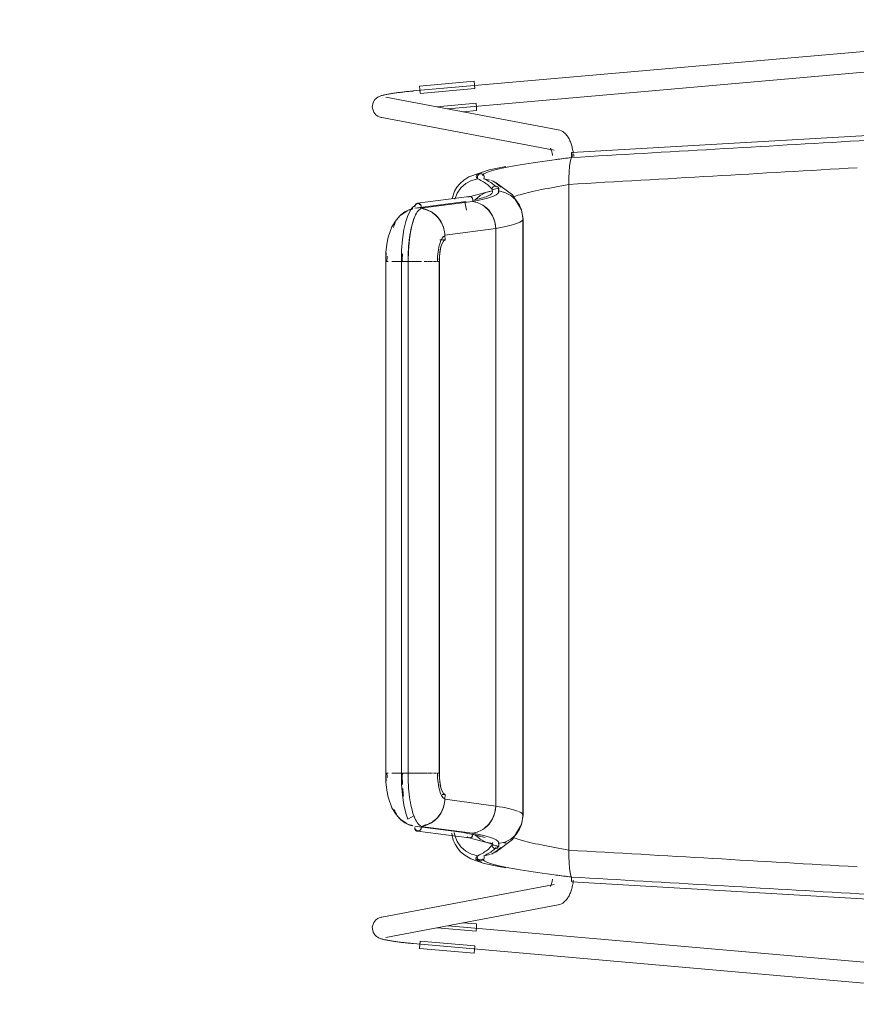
# Model space of a CAD drawing. Header units: millimetres. Extents: x 155927 to 295199, y -4084 to 97293.
# Drawn here: x 221251 to 221734, y 12021 to 12593 of the extents above; entities that cross this region are included whole.
import ezdxf

# ---------------------------------------------------------------- set-up
doc = ezdxf.new("R2010")
doc.units = ezdxf.units.MM
doc.header["$MEASUREMENT"] = 0
doc.layers.add('A-DOOR', color=4, linetype='CONTINUOUS', lineweight=9)
doc.layers.add('I-FURN', color=8, linetype='CONTINUOUS', lineweight=9)

msp = doc.modelspace()

# ---------------------------------------------------------------- linework, layer by layer
at = {"layer": 'A-DOOR'}
msp.add_arc((220268.33, 13505.61), 1010, 270, 0, dxfattribs=at)
at = {"layer": 'I-FURN'}
for p, q in [((221921.48, 12590.59), (221478.16, 12551.64)), ((221498.03, 12541.34), (221922.53, 12578.64)), ((221481.76, 12554.46), (221513.17, 12557.22)), ((221481.94, 12552.41), (221481.76, 12554.46)), ((221513.17, 12557.22), (221513.35, 12555.17)), ((221513.35, 12555.17), (221513.53, 12553.11)), ((221457.62, 12548.01), (221458.18, 12548.31)), ((221458.18, 12548.31), (221458.65, 12548.53)), ((221458.65, 12548.53), (221459.08, 12548.7)), ((221459.08, 12548.7), (221459.48, 12548.84)), ((221459.48, 12548.84), (221459.88, 12548.96)), ((221459.88, 12548.96), (221460.27, 12549.08)), ((221460.27, 12549.08), (221460.68, 12549.19)), ((221460.68, 12549.19), (221461.09, 12549.29)), ((221461.09, 12549.29), (221461.52, 12549.39)), ((221461.52, 12549.39), (221461.96, 12549.49)), ((221461.96, 12549.49), (221462.42, 12549.59)), ((221462.42, 12549.59), (221462.9, 12549.68)), ((221462.9, 12549.68), (221463.39, 12549.78)), ((221463.39, 12549.78), (221463.91, 12549.87)), ((221463.91, 12549.87), (221464.44, 12549.96)), ((221464.44, 12549.96), (221464.99, 12550.06)), ((221464.99, 12550.06), (221465.56, 12550.15)), ((221465.56, 12550.15), (221466.15, 12550.24)), ((221466.15, 12550.24), (221466.75, 12550.33)), ((221466.75, 12550.33), (221467.37, 12550.42)), ((221467.37, 12550.42), (221468, 12550.51)), ((221468, 12550.51), (221468.65, 12550.6)), ((221468.65, 12550.6), (221469.32, 12550.69)), ((221469.32, 12550.69), (221469.99, 12550.78)), ((221469.99, 12550.78), (221470.68, 12550.86)), ((221470.68, 12550.86), (221471.38, 12550.95)), ((221471.38, 12550.95), (221472.09, 12551.03)), ((221472.09, 12551.03), (221472.81, 12551.11)), ((221472.81, 12551.11), (221473.53, 12551.19)), ((221473.53, 12551.19), (221474.26, 12551.27)), ((221474.26, 12551.27), (221475, 12551.35)), ((221475, 12551.35), (221475.75, 12551.42)), ((221475.75, 12551.42), (221476.5, 12551.49)), ((221476.5, 12551.49), (221477.25, 12551.56)), ((221477.25, 12551.56), (221478, 12551.63)), ((221478, 12551.63), (221478.16, 12551.64)), ((221482.12, 12550.35), (221481.94, 12552.41)), ((221482.13, 12550.23), (221513.55, 12552.99)), ((221454.48, 12542.26), (221454.96, 12545.02)), ((221454.96, 12545.02), (221456, 12546.68)), ((221456, 12546.68), (221456.91, 12547.53)), ((221456.91, 12547.53), (221457.62, 12548.01)), ((221561.6, 12529.35), (221462.31, 12548.16)), ((221514.29, 12544.54), (221491.68, 12542.55)), ((221514.3, 12544.41), (221514.48, 12542.35)), ((221455.31, 12539.51), (221454.48, 12542.26)), ((221455.31, 12539.51), (221456.64, 12537.93)), ((221456.64, 12537.93), (221457.72, 12537.19)), ((221457.72, 12537.19), (221458.52, 12536.81)), ((221458.52, 12536.81), (221459.14, 12536.6)), ((221506.76, 12539.61), (221514.66, 12540.31)), ((221514.48, 12542.35), (221514.66, 12540.31)), ((221459.14, 12536.6), (221459.66, 12536.46)), ((221459.66, 12536.46), (221460.07, 12536.37)), ((221460.07, 12536.37), (221559.36, 12517.56)), ((221901.35, 12535.45), (221569.44, 12516.16)), ((221561.6, 12529.35), (221562.58, 12529.09)), ((221562.58, 12529.09), (221563.48, 12528.73)), ((221563.48, 12528.73), (221564.27, 12528.29)), ((221564.27, 12528.29), (221564.96, 12527.81)), ((221564.96, 12527.81), (221565.55, 12527.3)), ((221565.55, 12527.3), (221566.07, 12526.78)), ((221566.07, 12526.78), (221566.53, 12526.25)), ((221566.53, 12526.25), (221566.93, 12525.71)), ((221566.93, 12525.71), (221567.29, 12525.18)), ((221567.29, 12525.18), (221567.61, 12524.64)), ((221567.61, 12524.64), (221567.9, 12524.1)), ((221567.9, 12524.1), (221568.17, 12523.55)), ((221568.17, 12523.55), (221568.42, 12522.99)), ((221568.42, 12522.99), (221568.66, 12522.42)), ((221568.66, 12522.42), (221568.88, 12521.84)), ((221568.88, 12521.84), (221569.09, 12521.25)), ((221569.09, 12521.25), (221569.28, 12520.64)), ((221569.28, 12520.64), (221569.46, 12520.02)), ((221569.46, 12520.02), (221569.63, 12519.39)), ((221557.13, 12518.78), (221557.15, 12518.75)), ((221557.15, 12518.75), (221557.19, 12518.68)), ((221557.19, 12518.68), (221557.24, 12518.59)), ((221557.24, 12518.59), (221557.31, 12518.44)), ((221557.31, 12518.44), (221557.4, 12518.25)), ((221557.4, 12518.25), (221557.5, 12518.02)), ((221557.5, 12518.02), (221557.6, 12517.75)), ((221557.6, 12517.75), (221557.7, 12517.44)), ((221557.7, 12517.44), (221557.81, 12517.11)), ((221557.81, 12517.11), (221557.92, 12516.74)), ((221557.92, 12516.74), (221558.03, 12516.35)), ((221558.03, 12516.35), (221558.13, 12515.93)), ((221558.13, 12515.93), (221558.24, 12515.48)), ((221558.24, 12515.48), (221558.34, 12515.01)), ((221558.34, 12515.01), (221558.44, 12514.52)), ((221569.23, 12514.26), (221569.24, 12514.76)), ((221569.24, 12514.75), (221569.23, 12514.26)), ((221569.23, 12514.26), (221569.24, 12513.76)), ((221569.24, 12513.76), (221569.23, 12514.26)), ((221569.26, 12515.21), (221569.24, 12514.75)), ((221569.24, 12514.76), (221569.26, 12515.21)), ((221569.26, 12515.21), (221569.3, 12515.6)), ((221569.3, 12515.59), (221569.26, 12515.21)), ((221569.34, 12515.89), (221569.3, 12515.59)), ((221569.3, 12515.6), (221569.34, 12515.89)), ((221569.34, 12515.89), (221569.39, 12516.09)), ((221569.39, 12516.08), (221569.34, 12515.89)), ((221569.44, 12516.16), (221569.39, 12516.08)), ((221569.39, 12516.09), (221569.44, 12516.16)), ((221569.5, 12516.09), (221569.44, 12516.16)), ((221569.44, 12516.16), (221569.5, 12516.1)), ((221569.5, 12516.1), (221569.55, 12515.91)), ((221569.55, 12515.91), (221569.5, 12516.09)), ((221569.59, 12515.62), (221569.55, 12515.91)), ((221569.55, 12515.91), (221569.59, 12515.62)), ((221569.63, 12515.24), (221569.59, 12515.62)), ((221569.59, 12515.62), (221569.63, 12515.24)), ((221569.63, 12519.39), (221569.8, 12518.75)), ((221569.65, 12514.79), (221569.63, 12515.24)), ((221569.63, 12515.24), (221569.65, 12514.79)), ((221569.66, 12514.3), (221569.65, 12514.79)), ((221569.65, 12514.79), (221569.66, 12514.3)), ((221569.65, 12513.8), (221569.66, 12514.3)), ((221569.66, 12514.3), (221569.66, 12513.8)), ((221569.8, 12518.75), (221569.95, 12518.1)), ((221569.95, 12518.1), (221570.09, 12517.43)), ((221570.09, 12517.43), (221570.23, 12516.75)), ((221570.23, 12516.75), (221570.35, 12516.05)), ((221570.47, 12515.35), (221570.58, 12514.63)), ((221570.58, 12514.63), (221570.68, 12513.91)), ((221568.18, 12508.18), (221568.49, 12510.64)), ((221568.49, 12510.64), (221568.18, 12508.15)), ((221568.49, 12510.65), (221568.86, 12512.39)), ((221568.85, 12512.39), (221568.49, 12510.64)), ((221569.26, 12513.29), (221568.85, 12512.39)), ((221568.86, 12512.39), (221569.26, 12513.29)), ((221569.24, 12513.76), (221569.26, 12513.29)), ((221569.26, 12513.29), (221569.24, 12513.76)), ((221521.87, 12506.15), (221510.15, 12502.16)), ((221515.23, 12502.5), (221515.42, 12502.96)), ((221515.42, 12502.96), (221515.23, 12502.51)), ((221515.42, 12502.96), (221515.73, 12503.35)), ((221515.73, 12503.35), (221515.42, 12502.96)), ((221515.73, 12503.35), (221516.12, 12503.65)), ((221516.12, 12503.65), (221515.73, 12503.35)), ((221516.58, 12503.85), (221516.12, 12503.65)), ((221516.12, 12503.65), (221516.58, 12503.84)), ((221516.58, 12503.84), (221517.06, 12503.92)), ((221517.06, 12503.92), (221516.58, 12503.85)), ((221517.06, 12503.92), (221517.55, 12503.86)), ((221517.55, 12503.86), (221517.06, 12503.92)), ((221517.55, 12503.86), (221518.01, 12503.67)), ((221518.01, 12503.68), (221517.55, 12503.86)), ((221518.41, 12503.39), (221518.01, 12503.68)), ((221518.01, 12503.67), (221518.41, 12503.39)), ((221518.41, 12503.39), (221518.73, 12503.01)), ((221518.73, 12503.01), (221518.41, 12503.39)), ((221518.73, 12503.01), (221518.93, 12502.56)), ((221518.94, 12502.56), (221518.73, 12503.01)), ((221518.93, 12502.56), (221519.02, 12502.07)), ((221519.03, 12502.07), (221518.94, 12502.56)), ((221531.53, 12508.05), (221521.87, 12506.15)), ((221567.94, 12505.04), (221567.78, 12501.51)), ((221567.79, 12501.57), (221567.94, 12505.05)), ((221567.94, 12505.09), (221568.18, 12508.15)), ((221568.18, 12508.15), (221567.94, 12505.04)), ((221505.08, 12498.35), (221503.31, 12496.18)), ((221507.33, 12500.34), (221505.08, 12498.35)), ((221508.41, 12498.4), (221505.58, 12495.92)), ((221510.15, 12502.16), (221507.33, 12500.34)), ((221511.73, 12500.14), (221508.41, 12498.4)), ((221515.36, 12501.04), (221511.73, 12500.14)), ((221515.23, 12502.51), (221515.15, 12502.01)), ((221515.15, 12502.01), (221515.23, 12502.5)), ((221515.2, 12501.51), (221515.15, 12502.01)), ((221515.15, 12502.01), (221515.19, 12501.51)), ((221515.19, 12501.51), (221515.36, 12501.04)), ((221515.36, 12501.04), (221515.2, 12501.51)), ((221518.99, 12501.57), (221518.84, 12501.09)), ((221518.84, 12501.09), (221519, 12501.57)), ((221518.84, 12501.09), (221522.46, 12500.3)), ((221522.46, 12500.31), (221518.84, 12501.09)), ((221519.02, 12502.07), (221518.99, 12501.57)), ((221519, 12501.57), (221519.03, 12502.07)), ((221525.78, 12498.67), (221523.12, 12500.06)), ((221525.86, 12498.72), (221524.11, 12499.61)), ((221524.11, 12499.61), (221525.78, 12498.66)), ((221524.53, 12496.67), (221524.99, 12496.86)), ((221524.99, 12496.86), (221524.53, 12496.67)), ((221525.48, 12496.93), (221524.99, 12496.86)), ((221524.99, 12496.86), (221525.48, 12496.92)), ((221525.97, 12496.86), (221525.48, 12496.93)), ((221525.48, 12496.92), (221525.97, 12496.86)), ((221528.62, 12496.27), (221525.78, 12498.67)), ((221525.78, 12498.66), (221528.62, 12496.27)), ((221535.4, 12491.74), (221525.86, 12498.72)), ((221525.97, 12496.86), (221526.43, 12496.67)), ((221526.43, 12496.67), (221525.97, 12496.86)), ((221567.73, 12497.82), (221567.79, 12501.51)), ((221567.78, 12501.51), (221567.73, 12497.74)), ((221567.73, 12497.74), (221567.73, 12114.34)), ((221567.73, 12114.34), (221567.73, 12497.74)), ((221501.96, 12493.91), (221500.67, 12490.31)), ((221503.31, 12496.18), (221501.96, 12493.91)), ((221503.41, 12492.84), (221502.01, 12489.32)), ((221505.58, 12495.92), (221503.41, 12492.84)), ((221510.27, 12490.76), (221521.88, 12493.73)), ((221516.62, 12491.44), (221513.74, 12488.93)), ((221520.01, 12493.19), (221516.62, 12491.44)), ((221523.73, 12494.09), (221520.01, 12493.19)), ((221521.88, 12493.73), (221523.75, 12494.05)), ((221523.08, 12494), (221523.73, 12494.08)), ((221527.33, 12495.6), (221523.44, 12494.76)), ((221523.53, 12495.05), (221523.61, 12495.54)), ((221523.61, 12495.54), (221523.53, 12495.05)), ((221523.57, 12494.55), (221523.53, 12495.05)), ((221523.53, 12495.05), (221523.56, 12494.56)), ((221523.56, 12494.56), (221523.73, 12494.09)), ((221523.73, 12494.08), (221523.57, 12494.55)), ((221523.81, 12496), (221523.61, 12495.54)), ((221523.61, 12495.54), (221523.81, 12495.99)), ((221524.13, 12496.38), (221523.81, 12496)), ((221523.81, 12495.99), (221524.13, 12496.37)), ((221524.13, 12496.37), (221524.53, 12496.67)), ((221524.53, 12496.67), (221524.13, 12496.38)), ((221526.43, 12496.67), (221526.83, 12496.37)), ((221526.84, 12496.38), (221526.43, 12496.67)), ((221526.83, 12496.37), (221527.15, 12495.99)), ((221527.15, 12496), (221526.84, 12496.38)), ((221527.35, 12495.54), (221527.15, 12496)), ((221527.15, 12495.99), (221527.35, 12495.54)), ((221527.25, 12493.02), (221527.2, 12495.9)), ((221527.23, 12494.09), (221527.4, 12494.56)), ((221527.39, 12494.55), (221527.23, 12494.08)), ((221530.95, 12493.19), (221527.23, 12494.09)), ((221527.35, 12495.54), (221527.43, 12495.05)), ((221527.43, 12495.05), (221527.35, 12495.54)), ((221527.43, 12495.05), (221527.39, 12494.55)), ((221527.4, 12494.56), (221527.43, 12495.05)), ((221530.95, 12493.19), (221534.34, 12491.43)), ((221534.34, 12491.44), (221530.95, 12493.19)), ((221537.22, 12488.93), (221534.34, 12491.44)), ((221534.34, 12491.43), (221537.21, 12488.93)), ((221540.51, 12483.08), (221535.4, 12491.74)), ((221477.17, 12484.01), (221480.07, 12486.56)), ((221508.7, 12487.92), (221479.01, 12484.08)), ((221510.34, 12490.77), (221480.57, 12486.92)), ((221482.55, 12484.1), (221512.25, 12487.94)), ((221500.67, 12490.31), (221500.56, 12489.43)), ((221507.92, 12487.8), (221508.87, 12482.98)), ((221510.11, 12490.72), (221509.67, 12490.54)), ((221510.58, 12490.79), (221510.11, 12490.72)), ((221511.05, 12490.72), (221510.58, 12490.79)), ((221511.49, 12490.53), (221511.05, 12490.72)), ((221511.87, 12490.24), (221511.49, 12490.53)), ((221512.17, 12489.86), (221511.87, 12490.24)), ((221512.36, 12489.4), (221512.17, 12489.86)), ((221512.44, 12488.91), (221512.36, 12489.4)), ((221512.41, 12488.42), (221512.44, 12488.91)), ((221537.21, 12488.93), (221539.38, 12485.79)), ((221539.39, 12485.8), (221537.22, 12488.93)), ((221540.58, 12482.93), (221539.21, 12486.11)), ((221539.38, 12485.79), (221540.75, 12482.22)), ((221540.75, 12482.22), (221539.39, 12485.8)), ((221468.19, 12477.29), (221470.48, 12479.76)), ((221470.48, 12479.76), (221474.38, 12482.44)), ((221473.82, 12476.44), (221474.98, 12479.9)), ((221474.38, 12482.44), (221474.57, 12482.54)), ((221474.98, 12479.9), (221477.17, 12484.01)), ((221480.2, 12484.23), (221484.98, 12484.85)), ((221521.75, 12482.83), (221519.01, 12485.31)), ((221523.83, 12479.71), (221521.75, 12482.83)), ((221525.15, 12476.17), (221523.83, 12479.71)), ((221541.38, 12477.89), (221540.58, 12482.93)), ((221540.75, 12482.22), (221541.22, 12478.43)), ((221541.22, 12478.43), (221540.75, 12482.22)), ((221465.79, 12473.4), (221468.19, 12477.29)), ((221472.72, 12471.75), (221473.82, 12476.44)), ((221477.43, 12474.7), (221476.46, 12470.27)), ((221478.52, 12478.14), (221477.43, 12474.7)), ((221525.63, 12472.4), (221525.15, 12476.17)), ((221541.22, 12478.43), (221541.22, 12133.65)), ((221541.22, 12133.65), (221541.22, 12478.43)), ((221541.38, 12438.99), (221541.38, 12477.9)), ((221463.67, 12467.35), (221465.79, 12473.4)), ((221471.88, 12466.13), (221472.72, 12471.75)), ((221476.46, 12470.27), (221475.87, 12466.26)), ((221496.35, 12468.54), (221525.63, 12472.4)), ((221496.42, 12465.82), (221496.35, 12468.54)), ((221525.63, 12472.4), (221525.63, 12139.69)), ((221525.63, 12139.69), (221525.63, 12472.4)), ((221462.37, 12458.5), (221462.88, 12463.32)), ((221462.88, 12463.32), (221463.67, 12467.35)), ((221471.39, 12460.01), (221471.88, 12466.13)), ((221475.87, 12466.26), (221475.34, 12459.69)), ((221496.42, 12465.82), (221493.41, 12465.82)), ((221494.1, 12461.85), (221494.77, 12463.83)), ((221494.77, 12463.83), (221495.56, 12465.18)), ((221495.56, 12465.18), (221496.42, 12465.82)), ((221462.26, 12453.47), (221462.37, 12458.5)), ((221471.3, 12453.47), (221471.39, 12460.01)), ((221475.34, 12459.69), (221475.26, 12453.47)), ((221493.27, 12456.5), (221493.59, 12459.36)), ((221493.59, 12459.36), (221494.1, 12461.85)), ((221462.43, 12453.47), (221462.26, 12453.47)), ((221462.26, 12453.47), (221462.26, 12158.62)), ((221462.28, 12453.47), (221463.75, 12453.47)), ((221465.78, 12453.47), (221468.36, 12453.47)), ((221471.54, 12453.47), (221468.51, 12453.47)), ((221468.53, 12453.47), (221471.54, 12453.47)), ((221471.3, 12453.47), (221471.3, 12158.62)), ((221471.3, 12453.47), (221475.25, 12453.47)), ((221471.37, 12453.47), (221471.3, 12453.47)), ((221471.56, 12453.47), (221471.37, 12453.47)), ((221471.87, 12453.47), (221471.56, 12453.47)), ((221472.26, 12453.47), (221471.87, 12453.47)), ((221472.71, 12453.47), (221472.26, 12453.47)), ((221473.2, 12453.47), (221472.71, 12453.47)), ((221473.7, 12453.47), (221473.2, 12453.47)), ((221474.18, 12453.47), (221473.7, 12453.47)), ((221474.59, 12453.47), (221474.18, 12453.47)), ((221474.92, 12453.47), (221474.59, 12453.47)), ((221475.15, 12453.47), (221474.92, 12453.47)), ((221475.25, 12453.47), (221475.15, 12453.47)), ((221479.04, 12453.47), (221475.23, 12453.47)), ((221475.23, 12453.47), (221479.04, 12453.47)), ((221475.26, 12158.62), (221475.26, 12453.47)), ((221479.24, 12453.47), (221482.79, 12453.47)), ((221484.42, 12453.47), (221486.26, 12453.47)), ((221486.78, 12453.47), (221489.25, 12453.47)), ((221489.83, 12453.47), (221491.57, 12453.47)), ((221493.1, 12453.47), (221493.1, 12158.62)), ((221493.16, 12453.47), (221493.27, 12456.5)), ((221493.16, 12158.62), (221493.16, 12453.47)), ((221541.38, 12134.19), (221541.38, 12438.99)), ((221462.26, 12158.62), (221462.43, 12158.62)), ((221462.26, 12158.62), (221462.37, 12153.59)), ((221463.75, 12158.62), (221462.28, 12158.62)), ((221468.36, 12158.62), (221465.78, 12158.62)), ((221468.51, 12158.62), (221471.54, 12158.62)), ((221471.54, 12158.62), (221468.53, 12158.62)), ((221475.15, 12158.62), (221471.3, 12158.62)), ((221471.3, 12158.62), (221471.39, 12152.07)), ((221471.3, 12158.62), (221471.37, 12158.62)), ((221471.37, 12158.62), (221471.56, 12158.62)), ((221471.56, 12158.62), (221471.87, 12158.62)), ((221471.87, 12158.62), (221472.26, 12158.62)), ((221472.26, 12158.62), (221472.71, 12158.62)), ((221472.71, 12158.62), (221473.2, 12158.62)), ((221473.2, 12158.62), (221473.7, 12158.62)), ((221473.7, 12158.62), (221474.18, 12158.62)), ((221474.18, 12158.62), (221474.59, 12158.62)), ((221474.59, 12158.62), (221474.92, 12158.62)), ((221474.92, 12158.62), (221475.15, 12158.62)), ((221475.23, 12158.62), (221479.04, 12158.62)), ((221479.04, 12158.62), (221475.23, 12158.62)), ((221482.79, 12158.62), (221479.24, 12158.62)), ((221483.16, 12158.62), (221485.62, 12158.62)), ((221486.26, 12158.62), (221485.6, 12158.62)), ((221489.25, 12158.62), (221486.78, 12158.62)), ((221491.57, 12158.62), (221489.83, 12158.62)), ((221493.27, 12155.58), (221493.16, 12158.62)), ((221493.59, 12152.73), (221493.27, 12155.58)), ((221462.37, 12153.59), (221462.88, 12148.76)), ((221462.88, 12148.76), (221463.67, 12144.73)), ((221471.39, 12152.07), (221471.88, 12145.95)), ((221494.1, 12150.23), (221493.59, 12152.73)), ((221494.77, 12148.25), (221494.1, 12150.23)), ((221463.67, 12144.73), (221465.79, 12138.68)), ((221471.88, 12145.95), (221472.72, 12140.33)), ((221494.75, 12146.26), (221496.42, 12146.26)), ((221495.56, 12146.9), (221494.77, 12148.25)), ((221496.42, 12146.26), (221495.56, 12146.9)), ((221496.35, 12143.55), (221496.42, 12146.26)), ((221525.63, 12139.69), (221496.35, 12143.55)), ((221465.79, 12138.68), (221468.19, 12134.8)), ((221472.72, 12140.33), (221473.82, 12135.64)), ((221525.15, 12135.92), (221525.63, 12139.69)), ((221468.19, 12134.8), (221470.48, 12132.32)), ((221470.48, 12132.32), (221474.38, 12129.64)), ((221473.82, 12135.64), (221474.98, 12132.19)), ((221474.98, 12132.19), (221478.52, 12133.95)), ((221521.75, 12129.26), (221523.83, 12132.37)), ((221523.83, 12132.37), (221525.15, 12135.92)), ((221541.38, 12134.19), (221540.58, 12129.15)), ((221541.22, 12133.65), (221540.75, 12129.86)), ((221540.75, 12129.86), (221541.22, 12133.65)), ((221474.38, 12129.64), (221474.57, 12129.55)), ((221479.01, 12128), (221508.7, 12124.16)), ((221482.54, 12127.55), (221484.98, 12127.23)), ((221482.55, 12127.98), (221512.25, 12124.14)), ((221519.01, 12126.77), (221521.75, 12129.26)), ((221540.51, 12129), (221535.4, 12120.35)), ((221539.38, 12126.29), (221537.21, 12123.16)), ((221537.22, 12123.15), (221539.39, 12126.29)), ((221540.58, 12129.15), (221539.21, 12125.97)), ((221540.75, 12129.86), (221539.38, 12126.29)), ((221539.39, 12126.29), (221540.75, 12129.86)), ((221480.57, 12125.16), (221510.34, 12121.31)), ((221500.35, 12124.04), (221500.49, 12122.62)), ((221500.49, 12122.62), (221501.15, 12120.11)), ((221501.15, 12120.11), (221502.18, 12117.75)), ((221502.01, 12122.77), (221501.64, 12124.51)), ((221501.64, 12124.5), (221502.01, 12122.76)), ((221502.01, 12122.76), (221503.41, 12119.25)), ((221514.21, 12122.91), (221507.92, 12124.28)), ((221509.28, 12121.84), (221509.67, 12121.55)), ((221509.67, 12121.55), (221510.11, 12121.36)), ((221510.11, 12121.36), (221510.58, 12121.29)), ((221510.27, 12121.32), (221521.88, 12118.35)), ((221510.58, 12121.29), (221511.05, 12121.36)), ((221511.05, 12121.36), (221511.49, 12121.55)), ((221511.49, 12121.55), (221511.87, 12121.84)), ((221511.87, 12121.84), (221512.17, 12122.23)), ((221512.17, 12122.23), (221512.36, 12122.68)), ((221512.36, 12122.68), (221512.44, 12123.17)), ((221512.44, 12123.17), (221512.41, 12123.67)), ((221513.74, 12123.15), (221516.62, 12120.64)), ((221516.65, 12122.15), (221514.21, 12122.91)), ((221516.62, 12120.64), (221520.01, 12118.89)), ((221535.4, 12120.35), (221525.86, 12113.36)), ((221534.34, 12120.65), (221530.95, 12118.9)), ((221530.95, 12118.89), (221534.34, 12120.64)), ((221537.21, 12123.16), (221534.34, 12120.65)), ((221534.34, 12120.64), (221537.22, 12123.15)), ((221502.18, 12117.75), (221503.56, 12115.55)), ((221503.41, 12119.25), (221505.58, 12116.16)), ((221503.56, 12115.55), (221505.24, 12113.57)), ((221505.58, 12116.16), (221508.41, 12113.68)), ((221520.01, 12118.89), (221523.73, 12118)), ((221521.88, 12118.35), (221527.2, 12116.19)), ((221523.73, 12118), (221523.08, 12118.09)), ((221523.44, 12117.32), (221527.33, 12116.48)), ((221523.53, 12117.03), (221523.57, 12117.53)), ((221523.56, 12117.53), (221523.53, 12117.03)), ((221523.61, 12116.54), (221523.53, 12117.03)), ((221523.53, 12117.03), (221523.61, 12116.54)), ((221523.73, 12118), (221523.56, 12117.53)), ((221523.57, 12117.53), (221523.73, 12118)), ((221523.81, 12116.09), (221523.61, 12116.54)), ((221523.61, 12116.54), (221523.81, 12116.09)), ((221524.13, 12115.71), (221523.81, 12116.09)), ((221523.81, 12116.09), (221524.13, 12115.7)), ((221524.53, 12115.41), (221524.13, 12115.71)), ((221524.13, 12115.7), (221524.53, 12115.41)), ((221524.99, 12115.23), (221524.53, 12115.41)), ((221524.53, 12115.41), (221524.99, 12115.22)), ((221525.48, 12115.16), (221524.99, 12115.23)), ((221524.99, 12115.22), (221525.48, 12115.16)), ((221525.97, 12115.23), (221525.48, 12115.16)), ((221525.48, 12115.16), (221525.97, 12115.22)), ((221528.62, 12115.82), (221525.78, 12113.42)), ((221525.78, 12113.41), (221528.62, 12115.82)), ((221526.43, 12115.41), (221525.97, 12115.23)), ((221525.97, 12115.22), (221526.43, 12115.41)), ((221526.83, 12115.71), (221526.43, 12115.41)), ((221526.43, 12115.41), (221526.84, 12115.7)), ((221527.15, 12116.09), (221526.83, 12115.71)), ((221526.84, 12115.7), (221527.15, 12116.09)), ((221527.35, 12116.54), (221527.15, 12116.09)), ((221527.15, 12116.09), (221527.35, 12116.54)), ((221527.23, 12118), (221530.95, 12118.89)), ((221527.23, 12118), (221527.39, 12117.53)), ((221527.4, 12117.53), (221527.23, 12118)), ((221527.43, 12117.03), (221527.35, 12116.54)), ((221527.35, 12116.54), (221527.43, 12117.03)), ((221527.39, 12117.53), (221527.43, 12117.03)), ((221527.43, 12117.03), (221527.4, 12117.53)), ((221567.73, 12114.34), (221567.78, 12110.57)), ((221567.79, 12110.57), (221567.73, 12114.26)), ((221505.24, 12113.57), (221507.2, 12111.84)), ((221507.2, 12111.84), (221511.32, 12109.33)), ((221508.41, 12113.68), (221511.73, 12111.94)), ((221511.32, 12109.33), (221518.94, 12106.66)), ((221511.73, 12111.94), (221515.36, 12111.04)), ((221514.44, 12110.13), (221514.11, 12108.97)), ((221514.11, 12108.97), (221517.96, 12109.16)), ((221515.23, 12109.58), (221515.15, 12110.07)), ((221515.15, 12110.07), (221515.23, 12109.58)), ((221515.36, 12111.04), (221515.19, 12110.57)), ((221515.2, 12110.57), (221515.36, 12111.04)), ((221515.42, 12109.12), (221515.23, 12109.58)), ((221515.23, 12109.58), (221515.42, 12109.12)), ((221515.73, 12108.74), (221515.42, 12109.12)), ((221515.42, 12109.12), (221515.73, 12108.73)), ((221516.12, 12108.44), (221515.73, 12108.74)), ((221515.73, 12108.73), (221516.12, 12108.43)), ((221516.58, 12108.24), (221516.12, 12108.44)), ((221516.12, 12108.43), (221516.58, 12108.24)), ((221518.41, 12108.7), (221518.01, 12108.41)), ((221518.01, 12108.4), (221518.41, 12108.69)), ((221518.73, 12109.07), (221518.41, 12108.7)), ((221518.41, 12108.69), (221518.73, 12109.07)), ((221518.93, 12109.52), (221518.73, 12109.07)), ((221518.73, 12109.07), (221518.94, 12109.52)), ((221522.46, 12111.78), (221518.84, 12110.99)), ((221518.84, 12110.99), (221522.46, 12111.77)), ((221518.84, 12110.99), (221518.99, 12110.51)), ((221519, 12110.51), (221518.84, 12110.99)), ((221519.02, 12110.02), (221518.93, 12109.52)), ((221518.94, 12109.52), (221519.03, 12110.01)), ((221518.99, 12110.51), (221519.02, 12110.02)), ((221519.03, 12110.01), (221519, 12110.51)), ((221523.12, 12112.02), (221525.78, 12113.41)), ((221525.78, 12113.42), (221524.11, 12112.47)), ((221525.86, 12113.36), (221524.11, 12112.47)), ((221567.78, 12110.57), (221567.94, 12107.04)), ((221567.94, 12107.04), (221567.79, 12110.51)), ((221517.06, 12108.17), (221516.58, 12108.24)), ((221516.58, 12108.24), (221517.06, 12108.16)), ((221517.55, 12108.23), (221517.06, 12108.17)), ((221517.06, 12108.16), (221517.55, 12108.22)), ((221518.01, 12108.41), (221517.55, 12108.23)), ((221517.55, 12108.22), (221518.01, 12108.4)), ((221518.94, 12106.66), (221527.46, 12104.77)), ((221527.46, 12104.77), (221531.53, 12104.03)), ((221567.94, 12107.04), (221568.18, 12103.94)), ((221568.18, 12103.93), (221567.94, 12106.99)), ((221568.18, 12103.94), (221568.49, 12101.44)), ((221568.49, 12101.44), (221568.18, 12103.9)), ((221558.24, 12096.6), (221558.34, 12097.07)), ((221558.34, 12097.07), (221558.44, 12097.56)), ((221568.49, 12101.44), (221568.85, 12099.69)), ((221568.86, 12099.69), (221568.49, 12101.43)), ((221568.85, 12099.69), (221569.26, 12098.79)), ((221569.26, 12098.79), (221568.86, 12099.69)), ((221569.24, 12098.32), (221569.23, 12097.82)), ((221569.23, 12097.82), (221569.24, 12098.32)), ((221569.23, 12097.82), (221569.24, 12097.33)), ((221569.24, 12097.33), (221569.23, 12097.82)), ((221569.26, 12098.79), (221569.24, 12098.32)), ((221569.24, 12098.32), (221569.26, 12098.79)), ((221569.24, 12097.33), (221569.26, 12096.88)), ((221569.26, 12096.87), (221569.24, 12097.33)), ((221559.36, 12094.52), (221460.07, 12075.71)), ((221557.13, 12093.3), (221557.15, 12093.33)), ((221557.15, 12093.33), (221557.19, 12093.4)), ((221557.19, 12093.4), (221557.24, 12093.49)), ((221557.24, 12093.49), (221557.31, 12093.64)), ((221557.31, 12093.64), (221557.4, 12093.83)), ((221557.4, 12093.83), (221557.5, 12094.07)), ((221557.5, 12094.07), (221557.6, 12094.34)), ((221557.6, 12094.34), (221557.7, 12094.64)), ((221557.7, 12094.64), (221557.81, 12094.98)), ((221557.81, 12094.98), (221557.92, 12095.34)), ((221557.92, 12095.34), (221558.03, 12095.74)), ((221558.03, 12095.74), (221558.13, 12096.16)), ((221558.13, 12096.16), (221558.24, 12096.6)), ((221569.09, 12090.84), (221569.28, 12091.44)), ((221569.26, 12096.88), (221569.3, 12096.49)), ((221569.3, 12096.49), (221569.26, 12096.87)), ((221569.28, 12091.44), (221569.46, 12092.06)), ((221569.3, 12096.49), (221569.34, 12096.19)), ((221569.34, 12096.19), (221569.3, 12096.49)), ((221569.44, 12095.93), (221569.5, 12095.99)), ((221569.5, 12095.99), (221569.44, 12095.92)), ((221901.35, 12076.64), (221569.44, 12095.92)), ((221569.46, 12092.06), (221569.63, 12092.69)), ((221569.55, 12096.17), (221569.59, 12096.46)), ((221569.59, 12096.46), (221569.55, 12096.17)), ((221569.59, 12096.46), (221569.63, 12096.84)), ((221569.63, 12096.84), (221569.59, 12096.46)), ((221569.63, 12092.69), (221569.8, 12093.33)), ((221569.8, 12093.33), (221569.95, 12093.99)), ((221569.95, 12093.99), (221570.09, 12094.66)), ((221570.09, 12094.66), (221570.23, 12095.34)), ((221570.23, 12095.34), (221570.35, 12096.03)), ((221570.35, 12096.03), (221570.47, 12096.73)), ((221566.07, 12085.31), (221566.53, 12085.84)), ((221566.53, 12085.84), (221566.93, 12086.37)), ((221566.93, 12086.37), (221567.29, 12086.91)), ((221567.29, 12086.91), (221567.61, 12087.45)), ((221567.61, 12087.45), (221567.9, 12087.98)), ((221567.9, 12087.98), (221568.17, 12088.53)), ((221568.17, 12088.53), (221568.42, 12089.09)), ((221568.42, 12089.09), (221568.66, 12089.66)), ((221568.66, 12089.66), (221568.88, 12090.24)), ((221568.88, 12090.24), (221569.09, 12090.84)), ((221462.31, 12063.92), (221561.6, 12082.73)), ((221561.6, 12082.73), (221562.58, 12082.99)), ((221562.58, 12082.99), (221563.48, 12083.35)), ((221563.48, 12083.35), (221564.27, 12083.79)), ((221564.27, 12083.79), (221564.96, 12084.28)), ((221564.96, 12084.28), (221565.55, 12084.79)), ((221565.55, 12084.79), (221566.07, 12085.31)), ((221456.64, 12074.15), (221457.72, 12074.9)), ((221457.72, 12074.9), (221458.52, 12075.27)), ((221458.52, 12075.27), (221459.14, 12075.49)), ((221459.14, 12075.49), (221459.66, 12075.62)), ((221459.66, 12075.62), (221460.07, 12075.71)), ((221455.31, 12072.57), (221454.48, 12069.82)), ((221454.48, 12069.82), (221454.96, 12067.06)), ((221455.31, 12072.57), (221456.64, 12074.15)), ((221491.81, 12069.52), (221514.29, 12067.54)), ((221922.53, 12033.45), (221498.18, 12070.73)), ((221514.66, 12071.78), (221506.76, 12072.47)), ((221514.48, 12069.73), (221514.3, 12067.67)), ((221514.66, 12071.78), (221514.48, 12069.73)), ((221454.96, 12067.06), (221456, 12065.41)), ((221456, 12065.41), (221456.91, 12064.55)), ((221456.91, 12064.55), (221457.62, 12064.07)), ((221457.62, 12064.07), (221458.18, 12063.77)), ((221458.18, 12063.77), (221458.65, 12063.55)), ((221458.65, 12063.55), (221459.08, 12063.38)), ((221459.08, 12063.38), (221459.48, 12063.24)), ((221459.48, 12063.24), (221459.88, 12063.12)), ((221459.88, 12063.12), (221460.27, 12063)), ((221460.27, 12063), (221460.68, 12062.9)), ((221460.68, 12062.9), (221461.09, 12062.79)), ((221461.09, 12062.79), (221461.52, 12062.69)), ((221461.52, 12062.69), (221461.96, 12062.59)), ((221461.96, 12062.59), (221462.42, 12062.5)), ((221462.42, 12062.5), (221462.9, 12062.4)), ((221462.9, 12062.4), (221463.39, 12062.31)), ((221463.39, 12062.31), (221463.91, 12062.21)), ((221463.91, 12062.21), (221464.44, 12062.12)), ((221464.44, 12062.12), (221464.99, 12062.03)), ((221464.99, 12062.03), (221465.56, 12061.93)), ((221465.56, 12061.93), (221466.15, 12061.84)), ((221466.15, 12061.84), (221466.75, 12061.75)), ((221466.75, 12061.75), (221467.37, 12061.66)), ((221467.37, 12061.66), (221468, 12061.57)), ((221468, 12061.57), (221468.65, 12061.48)), ((221468.65, 12061.48), (221469.32, 12061.39)), ((221469.32, 12061.39), (221469.99, 12061.31)), ((221469.99, 12061.31), (221470.68, 12061.22)), ((221470.68, 12061.22), (221471.38, 12061.14)), ((221471.38, 12061.14), (221472.09, 12061.05)), ((221472.09, 12061.05), (221472.81, 12060.97)), ((221472.81, 12060.97), (221473.53, 12060.89)), ((221473.53, 12060.89), (221474.26, 12060.81)), ((221474.26, 12060.81), (221475, 12060.74)), ((221475, 12060.74), (221475.75, 12060.66)), ((221475.75, 12060.66), (221476.5, 12060.59)), ((221476.5, 12060.59), (221477.25, 12060.52)), ((221477.25, 12060.52), (221478, 12060.45)), ((221478, 12060.45), (221478.16, 12060.44)), ((221478.16, 12060.44), (221921.48, 12021.49)), ((221481.76, 12057.63), (221481.94, 12059.67)), ((221513.17, 12054.87), (221481.76, 12057.63)), ((221481.94, 12059.67), (221482.12, 12061.73)), ((221513.55, 12059.1), (221482.13, 12061.86)), ((221513.53, 12058.97), (221513.35, 12056.91)), ((221513.35, 12056.91), (221513.17, 12054.87))]:
    msp.add_line(p, q, dxfattribs=at)
for centre, major_axis, ratio, start_param, end_param in [((221510.57, 12488.83), (0, 1.96), 0.955139, 4.501447, 6.790779), ((221510.56, 12472.27), (0, 15.78), 0.955139, 5.929149, 6.170649), ((221510.56, 12472.27), (0, 15.78), 0.955139, 5.687432, 5.928979), ((221510.56, 12472.27), (0, 15.78), 0.955139, 4.720632, 5.68731), ((221466.54, 12453.47), (0, 12.4), 0.287441, 1.332781, 1.570796), ((221478.01, 12453.47), (-15.75, 0), 0.000004, 3.431839, 3.614078), ((221466.54, 12158.62), (0, -12.4), 0.287441, 4.712389, 4.932602), ((221478.01, 12158.62), (-15.75, 0), 0.000004, 2.669107, 2.851347), ((221510.56, 12139.82), (0, 15.78), 0.955139, 3.737469, 4.704147), ((221510.56, 12139.82), (0, 15.78), 0.955139, 3.495799, 3.737346), ((221510.57, 12123.26), (0, 1.96), 0.955139, 2.379629, 4.923331), ((221510.56, 12139.82), (0, 15.78), 0.955139, 3.254129, 3.495629)]:
    msp.add_ellipse(centre, major_axis=major_axis, ratio=ratio, start_param=start_param, end_param=end_param, dxfattribs=at)
for points in [[(221569.26, 12513.29), (221624.49, 12516.51), (221735.09, 12522.95), (221845.85, 12529.39), (221901.25, 12532.61)], [(221569.24, 12513.28), (221566.28, 12512.9), (221563.29, 12512.53), (221560.34, 12512.15)], [(221567.73, 12497.82), (221623.09, 12501.02), (221678.51, 12504.21), (221733.97, 12507.41)], [(221527.23, 12494.08), (221527.78, 12493.06), (221525.81, 12491.01), (221517.75, 12488.97), (221512.25, 12487.94)], [(221475.23, 12453.47), (221475.19, 12455.81), (221475.26, 12460.47), (221475.89, 12467.32), (221477, 12473.46), (221478.53, 12478.54), (221480.43, 12482.24), (221481.83, 12483.55), (221482.56, 12483.9)], [(221475.67, 12483.01), (221476.3, 12483.26), (221476.95, 12483.42), (221477.61, 12483.56)], [(221496.35, 12468.54), (221496.31, 12469.83), (221495.95, 12472.33), (221494.54, 12475.93), (221492.34, 12479.08), (221489.51, 12481.61), (221486.17, 12483.37), (221483.79, 12483.95), (221482.55, 12484.1)], [(221482.73, 12484.86), (221482.74, 12484.7), (221482.74, 12484.53), (221482.7, 12484.37)], [(221484.07, 12483.64), (221485.45, 12483.33), (221486.82, 12482.83), (221488.08, 12482.13)], [(221467.74, 12475.85), (221467.31, 12474.96), (221466.91, 12474.04), (221466.67, 12473.08)], [(221541.38, 12477.9), (221541.38, 12478.08), (221541.32, 12478.25), (221541.22, 12478.43)], [(221492.03, 12453.47), (221492.09, 12457.26), (221493.06, 12464.65), (221495.22, 12468.03), (221496.34, 12468.29)], [(221462.35, 12453.47), (221462.34, 12455.18), (221462.42, 12456.86), (221462.57, 12458.44)], [(221471.83, 12453.47), (221471.8, 12454.9), (221471.81, 12456.32), (221471.85, 12457.73)], [(221494.05, 12461.85), (221493.5, 12459.8), (221493.22, 12457.08), (221493.12, 12454.3)], [(221462.54, 12154.01), (221462.41, 12155.48), (221462.34, 12157.04), (221462.35, 12158.62)], [(221471.93, 12152.02), (221471.82, 12154.2), (221471.79, 12156.4), (221471.83, 12158.62)], [(221496.34, 12143.79), (221495.78, 12143.92), (221494.68, 12144.87), (221493.28, 12148.19), (221492.32, 12152.99), (221492.06, 12156.72), (221492.03, 12158.62)], [(221493.11, 12157.78), (221493.17, 12155), (221493.53, 12152.45), (221494.05, 12150.24)], [(221472.51, 12145.46), (221472.33, 12146.87), (221472.16, 12148.32), (221472.05, 12149.8)], [(221482.55, 12127.98), (221483.79, 12128.13), (221486.17, 12128.71), (221489.51, 12130.47), (221492.34, 12133), (221494.54, 12136.15), (221495.95, 12139.75), (221496.31, 12142.25), (221496.35, 12143.55)], [(221467.1, 12137.75), (221467.26, 12137.3), (221467.44, 12136.87), (221467.64, 12136.44)], [(221495.8, 12140.01), (221495.47, 12138.78), (221494.98, 12137.62), (221494.41, 12136.45)], [(221538.16, 12136.67), (221535.55, 12137.67), (221531.35, 12138.68), (221525.63, 12139.69)], [(221467.74, 12136.23), (221468.13, 12135.42), (221468.59, 12134.63), (221469.12, 12133.9)], [(221482.56, 12128.18), (221481.83, 12128.54), (221480.43, 12129.85), (221479.16, 12132.31), (221478.59, 12133.78)], [(221494.4, 12136.45), (221493.21, 12134.2), (221491.58, 12131.96), (221489.43, 12130.82)], [(221541.38, 12134.19), (221541.38, 12134.94), (221541, 12135.7), (221538.83, 12136.45)], [(221541.22, 12133.65), (221541.32, 12133.83), (221541.38, 12134.01), (221541.38, 12134.19)], [(221477.67, 12128.45), (221476.99, 12128.61), (221476.32, 12128.81), (221475.66, 12129.06)], [(221488.06, 12129.97), (221486.8, 12129.27), (221485.44, 12128.86), (221484.05, 12128.53)], [(221519.57, 12121.54), (221517.68, 12122.19), (221514.87, 12122.85), (221511.83, 12123.51)], [(221527.23, 12118), (221527.78, 12119.02), (221525.81, 12121.07), (221517.75, 12123.12), (221512.25, 12124.14)], [(221523.73, 12118), (221523.86, 12118.24), (221523.9, 12118.47), (221523.86, 12118.71)], [(221531.7, 12118.39), (221531.23, 12118.45), (221530.76, 12118.5), (221530.3, 12118.56)], [(221733.97, 12104.68), (221678.51, 12107.87), (221623.09, 12111.07), (221567.73, 12114.26)], [(221569.24, 12098.81), (221566.28, 12099.18), (221563.29, 12099.56), (221560.34, 12099.93)], [(221569.26, 12098.79), (221624.49, 12095.57), (221735.09, 12089.13), (221845.85, 12082.69), (221901.25, 12079.47)]]:
    msp.add_open_spline(points, degree=3, dxfattribs=at)
for points, knots in [([(221569.26, 12513.29), (221561.71, 12512.27), (221546.49, 12510.24), (221528.06, 12507.19), (221519.76, 12504.75), (221518.16, 12503.33), (221517.96, 12502.92)], [0, 0, 0, 0, 0.25, 0.5, 0.75, 0.8499412, 0.8499412, 0.8499412, 0.8499412]), ([(221517.78, 12504.89), (221517.06, 12504.63), (221514.03, 12503.35), (221513.8, 12502.07), (221515.36, 12501.04)], [0.6866019, 0.6866019, 0.6866019, 0.6866019, 0.75, 1, 1, 1, 1]), ([(221515.36, 12501.04), (221517.76, 12499.88), (221520.96, 12497.93), (221522.73, 12495.97), (221523.21, 12495.18)], [0, 0, 0, 0, 0.5, 0.8429996, 0.8429996, 0.8429996, 0.8429996]), ([(221518.84, 12501.09), (221521.25, 12499.93), (221523.91, 12498.3), (221525.58, 12496.67), (221525.97, 12496.21)], [0, 0, 0, 0, 0.5, 0.696307, 0.696307, 0.696307, 0.696307]), ([(221535.45, 12490.44), (221536.6, 12490.93), (221540.85, 12492.39), (221551.56, 12494.82), (221562.34, 12496.77), (221567.73, 12497.74)], [0.375, 0.375, 0.375, 0.375, 0.5, 0.75, 1, 1, 1, 1]), ([(221523.73, 12494.08), (221524.27, 12493.06), (221522.54, 12491.25), (221516.06, 12489.43), (221512.34, 12488.64)], [0, 0, 0, 0, 0.5, 0.8877852, 0.8877852, 0.8877852, 0.8877852]), ([(221482.55, 12484.1), (221482.61, 12484.24), (221482.68, 12484.46), (221482.72, 12484.74), (221482.73, 12485.02), (221482.7, 12485.32), (221482.61, 12485.61), (221482.5, 12485.88), (221482.3, 12486.2), (221482, 12486.52), (221481.63, 12486.75), (221481.27, 12486.88), (221480.96, 12486.93), (221480.69, 12486.94), (221480.42, 12486.9), (221480.18, 12486.83), (221479.93, 12486.72), (221479.63, 12486.52), (221479.32, 12486.2), (221479.1, 12485.8), (221479, 12485.45), (221478.97, 12485.19), (221478.96, 12485.03), (221478.97, 12484.95)], [0, 0, 0, 0, 0.0555556, 0.0833333, 0.1111111, 0.1666667, 0.1944444, 0.2222222, 0.2777778, 0.3333333, 0.3888889, 0.4444444, 0.4791667, 0.5138889, 0.5486111, 0.5833333, 0.6180556, 0.6527778, 0.7222222, 0.7916667, 0.8263889, 0.8611111, 0.8888889, 0.8888889, 0.8888889, 0.8888889]), ([(221478.98, 12484.86), (221478.98, 12485.03), (221479.02, 12485.32), (221479.17, 12485.7), (221479.42, 12486.11), (221479.95, 12486.57), (221480.81, 12486.82), (221481.6, 12486.59), (221482.13, 12486.2), (221482.45, 12485.81), (221482.59, 12485.51), (221482.64, 12485.35)], [-0.875, -0.875, -0.875, -0.875, -0.8125, -0.765625, -0.71875, -0.625, -0.5, -0.375, -0.3125, -0.25, -0.1875, -0.1875, -0.1875, -0.1875]), ([(221477.89, 12483.89), (221477.12, 12483.73), (221475.22, 12483.16), (221472.36, 12481.61), (221470.17, 12479.6), (221469.17, 12478.21), (221468.9, 12477.81)], [0.0592823, 0.0592823, 0.0592823, 0.0592823, 0.1666667, 0.3333333, 0.5, 0.565028, 0.565028, 0.565028, 0.565028]), ([(221489.43, 12481.27), (221491.48, 12479.83), (221493.99, 12476.89), (221495.55, 12473.32), (221495.8, 12472.07)], [-0.6666667, -0.6666667, -0.6666667, -0.6666667, -0.3333333, -0.1666667, -0.1666667, -0.1666667, -0.1666667]), ([(221525.63, 12472.4), (221531.35, 12473.4), (221538.99, 12475.24), (221541.38, 12477.07), (221541.38, 12477.89)], [0, 0, 0, 0, 0.5, 0.9107154, 0.9107154, 0.9107154, 0.9107154]), ([(221478.52, 12133.95), (221477.98, 12135.37), (221476.99, 12138.7), (221475.89, 12144.76), (221475.26, 12151.62), (221475.19, 12156.27), (221475.23, 12158.62)], [0.3397465, 0.3397465, 0.3397465, 0.3397465, 0.5, 0.6666667, 0.8333333, 0.9999948, 0.9999948, 0.9999948, 0.9999948]), ([(221469.75, 12133.11), (221470.54, 12132.17), (221472.36, 12130.49), (221475.17, 12128.89), (221477.09, 12128.43), (221477.82, 12128.27)], [0.5, 0.5, 0.5, 0.5, 0.6666667, 0.8333333, 0.9365189, 0.9365189, 0.9365189, 0.9365189]), ([(221478.97, 12127.13), (221478.96, 12126.99), (221478.98, 12126.76), (221479.05, 12126.47), (221479.14, 12126.2), (221479.33, 12125.89), (221479.62, 12125.57), (221479.97, 12125.33), (221480.32, 12125.2), (221480.63, 12125.15), (221480.91, 12125.15), (221481.17, 12125.18), (221481.42, 12125.25), (221481.68, 12125.37), (221481.99, 12125.56), (221482.31, 12125.88), (221482.55, 12126.28), (221482.66, 12126.63), (221482.71, 12126.89), (221482.73, 12127.06), (221482.73, 12127.13)], [0.1111111, 0.1111111, 0.1111111, 0.1111111, 0.1666667, 0.1944444, 0.2222222, 0.2777778, 0.3333333, 0.3888889, 0.4444444, 0.4791667, 0.5138889, 0.5486111, 0.5833333, 0.6180556, 0.6527778, 0.7222222, 0.7916667, 0.8263889, 0.8611111, 0.8888889, 0.8888889, 0.8888889, 0.8888889]), ([(221482.64, 12126.73), (221482.6, 12126.61), (221482.5, 12126.38), (221482.22, 12125.97), (221481.68, 12125.51), (221480.81, 12125.26), (221480.02, 12125.49), (221479.51, 12125.88), (221479.22, 12126.27), (221479.03, 12126.73), (221478.99, 12127.05), (221478.98, 12127.22)], [-0.8125, -0.8125, -0.8125, -0.8125, -0.765625, -0.71875, -0.625, -0.5, -0.375, -0.3125, -0.25, -0.1875, -0.125, -0.125, -0.125, -0.125]), ([(221567.73, 12114.34), (221562.34, 12115.32), (221551.56, 12117.26), (221540.85, 12119.69), (221536.6, 12121.15), (221535.45, 12121.64)], [0, 0, 0, 0, 0.25, 0.5, 0.625, 0.625, 0.625, 0.625]), ([(221515.36, 12111.04), (221517.76, 12112.2), (221520.96, 12114.15), (221522.73, 12116.11), (221523.21, 12116.91)], [0, 0, 0, 0, 0.5, 0.8430019, 0.8430019, 0.8430019, 0.8430019]), ([(221518.84, 12110.99), (221521.25, 12112.16), (221523.91, 12113.78), (221525.58, 12115.41), (221525.97, 12115.87)], [0, 0, 0, 0, 0.5, 0.6963068, 0.6963068, 0.6963068, 0.6963068]), ([(221517.57, 12107.27), (221516.94, 12107.5), (221514.03, 12108.76), (221513.8, 12110.02), (221515.36, 12111.04)], [0.6929173, 0.6929173, 0.6929173, 0.6929173, 0.75, 1, 1, 1, 1]), ([(221569.26, 12098.79), (221561.71, 12099.81), (221546.49, 12101.84), (221528.06, 12104.89), (221519.76, 12107.33), (221518.16, 12108.75), (221517.96, 12109.16)], [0, 0, 0, 0, 0.25, 0.5, 0.75, 0.8499411, 0.8499411, 0.8499411, 0.8499411])]:
    msp.add_open_spline(points, degree=3, knots=knots, dxfattribs=at)

doc.saveas('drawing.dxf')
